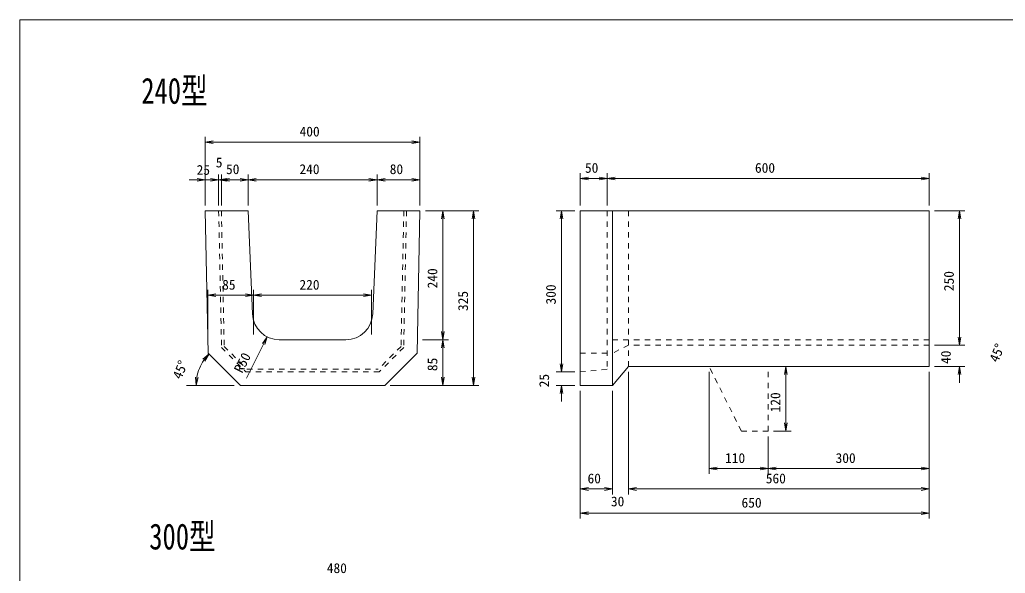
# Model space of a CAD drawing. Units: millimetres, scale not verified. Extents: x 1783 to 31857, y 1469 to 22291.
# Drawn here: x 1783 to 20142, y 11989 to 22291 of the extents above; entities that cross this region are included whole.
import ezdxf
from ezdxf.enums import TextEntityAlignment as Align

# ---------------------------------------------------------------- set-up
doc = ezdxf.new("R2010")
doc.units = ezdxf.units.MM
doc.header["$LTSCALE"] = 40
doc.linetypes.add('USER1', pattern=[5, 2.5, -2.5])
doc.layers.add('CSLAYER1', color=7, linetype='Continuous')
for name, color, linetype, lineweight in [('D-STR-DIM（寸法）', 7, 'Continuous', 18), ('D-STR-STR2（構造物）', 7, 'USER1', 18), ('D-STR（構造物外形線）', 1, 'Continuous', 18), ('D-TTL(外枠）', 2, 'Continuous', 18)]:
    doc.layers.add(name, color=color, linetype=linetype, lineweight=lineweight)
doc.styles.add('ＭＳ ゴシック', font='')
doc.styles.get('ＭＳ ゴシック').set_extended_font_data('MS Gothic')

msp = doc.modelspace()

# ---------------------------------------------------------------- linework, layer by layer
at = {"layer": 'D-STR-DIM（寸法）'}
for p, q in [((5238.9, 18835.61), (5238.9, 20113.66)), ((5238.9, 20013.66), (5388.9, 20038.66)), ((5388.9, 19988.66), (5238.9, 20013.66)), ((5238.9, 20013.66), (5388.9, 20013.66)), ((5388.9, 20013.66), (9089.06, 20013.66)), ((9089.06, 20038.66), (9239.06, 20013.66)), ((9239.06, 20013.66), (9089.06, 19988.66)), ((9239.06, 20013.66), (9089.06, 20013.66)), ((9239.06, 18835.61), (9239.06, 20113.66)), ((5088.9, 19312.91), (4938.9, 19312.91)), ((5088.9, 19337.91), (5238.9, 19312.91)), ((5238.9, 19312.91), (5088.9, 19287.91)), ((5238.9, 19312.91), (5088.9, 19312.91)), ((5339, 19312.91), (5189, 19312.91)), ((5238.9, 18835.61), (5238.9, 19412.91)), ((5339, 19337.91), (5489, 19312.91)), ((5489, 19312.91), (5339, 19287.91)), ((5489, 19312.91), (5339, 19312.91)), ((5489, 18833.53), (5489, 19412.91)), ((5489, 18833.53), (5489, 19412.91)), ((5489, 19312.91), (5639, 19337.91)), ((5639, 19287.91), (5489, 19312.91)), ((5489, 19312.91), (5639, 19312.91)), ((5538.99, 18834.57), (5538.99, 19412.91)), ((5538.99, 18834.57), (5538.99, 19412.91)), ((5538.99, 19312.91), (5688.99, 19337.91)), ((5538.99, 19312.91), (5688.99, 19337.91)), ((5688.99, 19287.91), (5538.99, 19312.91)), ((5538.99, 19312.91), (5688.99, 19312.91)), ((5688.99, 19287.91), (5538.99, 19312.91)), ((5538.99, 19312.91), (5688.99, 19312.91)), ((5639, 19312.91), (5789, 19312.91)), ((5688.99, 19312.91), (5838.99, 19312.91)), ((5688.99, 19312.91), (5888.98, 19312.91)), ((5888.98, 19337.91), (6038.98, 19312.91)), ((6038.98, 19312.91), (5888.98, 19287.91)), ((6038.98, 19312.91), (5888.98, 19312.91)), ((6038.98, 18835.61), (6038.98, 19412.91)), ((6038.98, 18835.61), (6038.98, 19412.91)), ((6038.98, 19312.91), (6188.98, 19337.91)), ((6188.98, 19287.91), (6038.98, 19312.91)), ((6038.98, 19312.91), (6188.98, 19312.91)), ((6188.98, 19312.91), (8288.98, 19312.91)), ((8288.98, 19337.91), (8438.98, 19312.91)), ((8438.98, 19312.91), (8288.98, 19287.91)), ((8438.98, 19312.91), (8288.98, 19312.91)), ((8438.98, 18835.61), (8438.98, 19412.91)), ((8438.98, 18835.61), (8438.98, 19412.91)), ((8438.98, 19312.91), (8588.98, 19337.91)), ((8588.98, 19287.91), (8438.98, 19312.91)), ((8438.98, 19312.91), (8588.98, 19312.91)), ((8588.98, 19312.91), (9089.06, 19312.91)), ((9089.06, 19337.91), (9239.06, 19312.91)), ((9239.06, 19312.91), (9089.06, 19287.91)), ((9239.06, 19312.91), (9089.06, 19312.91)), ((9239.06, 18835.61), (9239.06, 19412.91)), ((12225.37, 18835.61), (12225.37, 19437.42)), ((12225.37, 19337.42), (12375.37, 19362.42)), ((12375.37, 19312.42), (12225.37, 19337.42)), ((12225.37, 19337.42), (12375.37, 19337.42)), ((12375.37, 19337.42), (12575.37, 19337.42)), ((12575.37, 19362.42), (12725.37, 19337.42)), ((12725.37, 19337.42), (12575.37, 19312.42)), ((12725.37, 19337.42), (12575.37, 19337.42)), ((12725.37, 18835.61), (12725.37, 19437.42)), ((12725.37, 18835.61), (12725.37, 19437.42)), ((12725.37, 19337.42), (12875.37, 19362.42)), ((12875.37, 19312.42), (12725.37, 19337.42)), ((12725.37, 19337.42), (12875.37, 19337.42)), ((12875.37, 19337.42), (18575.37, 19337.42)), ((18575.37, 19362.42), (18725.37, 19337.42)), ((18725.37, 19337.42), (18575.37, 19312.42)), ((18725.37, 19337.42), (18575.37, 19337.42)), ((18725.37, 18835.61), (18725.37, 19437.42)), ((9339.06, 18735.61), (10337.48, 18735.61)), ((9339.06, 18735.61), (9767.47, 18735.61)), ((9642.47, 18585.61), (9667.47, 18735.61)), ((9667.47, 18735.61), (9692.47, 18585.61)), ((9667.47, 18735.61), (9667.47, 18585.61)), ((10212.48, 18585.61), (10237.48, 18735.61)), ((10237.48, 18735.61), (10262.48, 18585.61)), ((10237.48, 18735.61), (10237.48, 18585.61)), ((12125.37, 18735.61), (11773.72, 18735.61)), ((11848.72, 18585.61), (11873.72, 18735.61)), ((11873.72, 18735.61), (11898.72, 18585.61)), ((11873.72, 18735.61), (11873.72, 18585.61)), ((18825.37, 18735.61), (19388.06, 18735.61)), ((19263.06, 18585.61), (19288.06, 18735.61)), ((19288.06, 18735.61), (19313.06, 18585.61)), ((19288.06, 18735.61), (19288.06, 18585.61)), ((9667.47, 16485.61), (9667.47, 18585.61)), ((10237.48, 15635.61), (10237.48, 18585.61)), ((11873.72, 15885.61), (11873.72, 18585.61)), ((19288.06, 16383.48), (19288.06, 18585.61)), ((5288.9, 16435.61), (5288.9, 17262.11)), ((6138.98, 16435.61), (6138.98, 17262.11)), ((6138.98, 16435.61), (6138.98, 17262.11)), ((8338.98, 16435.61), (8338.98, 17262.11)), ((5288.9, 17162.11), (5438.9, 17187.11)), ((5438.9, 17137.11), (5288.9, 17162.11)), ((5288.9, 17162.11), (5438.9, 17162.11)), ((5438.9, 17162.11), (5988.98, 17162.11)), ((5988.98, 17187.11), (6138.98, 17162.11)), ((6138.98, 17162.11), (5988.98, 17137.11)), ((6138.98, 17162.11), (5988.98, 17162.11)), ((6138.98, 17162.11), (6288.98, 17187.11)), ((6288.98, 17137.11), (6138.98, 17162.11)), ((6138.98, 17162.11), (6288.98, 17162.11)), ((6288.98, 17162.11), (8188.98, 17162.11)), ((8188.98, 17187.11), (8338.98, 17162.11)), ((8338.98, 17162.11), (8188.98, 17137.11)), ((8338.98, 17162.11), (8188.98, 17162.11)), ((19288.06, 16383.48), (19288.06, 16533.48)), ((6303.38, 16266.6), (6393.29, 16389.24)), ((6393.29, 16389.24), (6325.7, 16255.33)), ((6393.29, 16389.24), (6348.02, 16244.07)), ((9667.47, 16335.61), (9642.47, 16485.61)), ((9692.47, 16485.61), (9667.47, 16335.61)), ((9667.47, 16335.61), (9667.47, 16485.61)), ((19288.06, 16233.48), (19263.06, 16383.48)), ((19288.06, 16233.48), (19263.06, 16383.48)), ((19313.06, 16383.48), (19288.06, 16233.48)), ((19288.06, 16233.48), (19288.06, 16383.48)), ((19313.06, 16383.48), (19288.06, 16233.48)), ((19288.06, 16233.48), (19288.06, 16383.48)), ((6006.06, 15622.04), (6325.7, 16255.33)), ((9289.06, 16335.61), (9767.47, 16335.61)), ((9289.06, 16335.61), (9767.47, 16335.61)), ((9642.47, 16185.61), (9667.47, 16335.61)), ((9667.47, 16335.61), (9692.47, 16185.61)), ((9667.47, 16335.61), (9667.47, 16185.61)), ((9667.47, 15635.61), (9667.47, 16185.61)), ((18825.37, 16233.48), (19388.06, 16233.48)), ((18825.37, 16233.48), (19388.06, 16233.48)), ((5194.22, 15970.93), (5309.44, 16070.18)), ((5309.44, 16070.18), (5213.43, 15954.93)), ((5309.44, 16070.18), (5232.64, 15938.93)), ((11873.72, 15885.61), (11873.72, 16035.61)), ((11873.72, 15735.61), (11848.72, 15885.61)), ((11873.72, 15735.61), (11848.72, 15885.61)), ((11898.72, 15885.61), (11873.72, 15735.61)), ((11873.72, 15735.61), (11873.72, 15885.61)), ((11898.72, 15885.61), (11873.72, 15735.61)), ((11873.72, 15735.61), (11873.72, 15885.61)), ((15825.37, 15835.61), (16156.36, 15835.61)), ((16031.36, 15685.61), (16056.36, 15835.61)), ((16056.36, 15835.61), (16081.36, 15685.61)), ((16056.36, 15835.61), (16056.36, 15685.61)), ((18825.37, 15835.61), (19388.06, 15835.61)), ((19263.06, 15685.61), (19288.06, 15835.61)), ((19288.06, 15835.61), (19313.06, 15685.61)), ((19288.06, 15835.61), (19288.06, 15685.61)), ((5067.3, 15485.61), (5056.01, 15637.26)), ((5067.3, 15485.61), (5080.91, 15634.99)), ((5105.81, 15632.72), (5067.3, 15485.61)), ((9667.47, 15485.61), (9642.47, 15635.61)), ((9692.47, 15635.61), (9667.47, 15485.61)), ((9667.47, 15485.61), (9667.47, 15635.61)), ((10237.48, 15485.61), (10212.48, 15635.61)), ((10262.48, 15635.61), (10237.48, 15485.61)), ((10237.48, 15485.61), (10237.48, 15635.61)), ((12125.37, 15735.61), (11773.72, 15735.61)), ((12125.37, 15735.61), (11773.72, 15735.61)), ((13125.37, 15735.61), (13125.37, 13457.21)), ((13125.37, 15735.61), (13125.37, 13457.21)), ((14625.37, 15735.61), (14625.37, 13836.48)), ((16056.36, 14785.61), (16056.36, 15685.61)), ((18725.37, 15735.61), (18725.37, 13457.21)), ((18725.37, 15735.61), (18725.37, 13006.59)), ((18725.37, 15735.61), (18725.37, 13836.48)), ((19288.06, 15685.61), (19288.06, 15535.61)), ((8683.96, 15485.61), (10337.48, 15485.61)), ((8683.96, 15485.61), (9767.47, 15485.61)), ((12125.37, 15485.61), (11773.72, 15485.61)), ((11848.72, 15335.61), (11873.72, 15485.61)), ((11873.72, 15485.61), (11898.72, 15335.61)), ((11873.72, 15485.61), (11873.72, 15335.61)), ((11873.72, 15335.61), (11873.72, 15185.61)), ((12225.37, 15385.61), (12225.37, 13457.21)), ((12225.37, 15385.61), (12225.37, 13006.59)), ((12825.37, 15385.61), (12825.37, 13457.21)), ((12825.37, 15385.61), (12825.37, 13457.21)), ((16056.36, 14635.61), (16031.36, 14785.61)), ((16081.36, 14785.61), (16056.36, 14635.61)), ((16056.36, 14635.61), (16056.36, 14785.61)), ((15725.37, 14535.61), (15725.37, 14219.86)), ((15725.37, 14535.61), (15725.37, 13836.48)), ((15725.37, 14535.61), (15725.37, 13836.48)), ((15825.37, 14635.61), (16156.36, 14635.61)), ((14625.37, 13936.48), (14775.37, 13961.48)), ((15575.37, 13961.48), (15725.37, 13936.48)), ((15725.37, 13936.48), (15875.37, 13961.48)), ((18575.37, 13961.48), (18725.37, 13936.48)), ((14775.37, 13911.48), (14625.37, 13936.48)), ((14625.37, 13936.48), (14775.37, 13936.48)), ((14775.37, 13936.48), (15575.37, 13936.48)), ((15725.37, 13936.48), (15575.37, 13911.48)), ((15725.37, 13936.48), (15575.37, 13936.48)), ((15875.37, 13911.48), (15725.37, 13936.48)), ((15725.37, 13936.48), (15875.37, 13936.48)), ((15875.37, 13936.48), (18575.37, 13936.48)), ((18725.37, 13936.48), (18575.37, 13911.48)), ((18725.37, 13936.48), (18575.37, 13936.48)), ((12225.37, 13557.21), (12375.37, 13582.21)), ((12375.37, 13532.21), (12225.37, 13557.21)), ((12225.37, 13557.21), (12375.37, 13557.21)), ((12375.37, 13557.21), (12675.37, 13557.21)), ((12675.37, 13557.21), (12525.37, 13557.21)), ((12675.37, 13582.21), (12825.37, 13557.21)), ((12675.37, 13582.21), (12825.37, 13557.21)), ((12825.37, 13557.21), (12675.37, 13532.21)), ((12825.37, 13557.21), (12675.37, 13557.21)), ((12825.37, 13557.21), (12675.37, 13532.21)), ((12825.37, 13557.21), (12675.37, 13557.21)), ((13125.37, 13557.21), (13275.37, 13582.21)), ((13125.37, 13557.21), (13275.37, 13582.21)), ((13275.37, 13532.21), (13125.37, 13557.21)), ((13125.37, 13557.21), (13275.37, 13557.21)), ((13275.37, 13532.21), (13125.37, 13557.21)), ((13125.37, 13557.21), (13275.37, 13557.21)), ((13275.37, 13557.21), (13425.37, 13557.21)), ((13275.37, 13557.21), (18575.37, 13557.21)), ((18575.37, 13582.21), (18725.37, 13557.21)), ((18725.37, 13557.21), (18575.37, 13532.21)), ((18725.37, 13557.21), (18575.37, 13557.21)), ((12225.37, 13106.59), (12375.37, 13131.59)), ((12375.37, 13081.59), (12225.37, 13106.59)), ((12225.37, 13106.59), (12375.37, 13106.59)), ((12375.37, 13106.59), (18575.37, 13106.59)), ((18575.37, 13131.59), (18725.37, 13106.59)), ((18725.37, 13106.59), (18575.37, 13081.59)), ((18725.37, 13106.59), (18575.37, 13106.59))]:
    msp.add_line(p, q, dxfattribs=at)
at = {"layer": 'D-STR-DIM（寸法）', "color": 3}
msp.add_line((5776.89, 15485.61), (4890.25, 15485.61), dxfattribs=at)
at = {"layer": 'D-STR-DIM（寸法）'}
msp.add_arc((5894.01, 15485.61), 826.7, 145.41027, 169.58973, dxfattribs=at)
at = {"layer": 'D-STR-STR2（構造物）'}
for p, q in [((5489, 18733.53), (5541.97, 16191.2)), ((5538.99, 18734.57), (5591.54, 16212.34)), ((8938.97, 18734.57), (8886.42, 16212.34)), ((8988.96, 18733.53), (8935.99, 16191.2)), ((12725.37, 18735.61), (12725.37, 15785.61)), ((13125.37, 18735.61), (13125.37, 15835.61)), ((5541.97, 16191.2), (5997.56, 15735.61)), ((5591.54, 16212.34), (6018.27, 15785.61)), ((8886.42, 16212.34), (8459.69, 15785.61)), ((8935.99, 16191.2), (8480.4, 15735.61)), ((18725.37, 16335.61), (12725.37, 16335.61)), ((13125.37, 16233.48), (12825.37, 16085.5)), ((18725.37, 16233.48), (13125.37, 16233.48)), ((12225.37, 16085.5), (12825.37, 16085.5)), ((8480.4, 15735.61), (5997.56, 15735.61)), ((6018.27, 15785.61), (8459.69, 15785.61)), ((12225.37, 15735.61), (12725.37, 15785.61))]:
    msp.add_line(p, q, dxfattribs=at)
at = {"layer": 'D-STR-STR2（構造物）', "color": 4}
for p, q in [((15225.37, 14635.61), (14625.37, 15835.61)), ((15725.37, 14635.61), (15725.37, 15835.61)), ((15725.37, 14635.61), (15225.37, 14635.61))]:
    msp.add_line(p, q, dxfattribs=at)
at = {"layer": 'D-STR（構造物外形線）'}
for p, q in [((5238.9, 18735.61), (5294.12, 16085.5)), ((6038.98, 18735.61), (5238.9, 18735.61)), ((6119.01, 16814.8), (6038.98, 18735.61)), ((8358.95, 16814.8), (8438.98, 18735.61)), ((8438.98, 18735.61), (9239.06, 18735.61)), ((9239.06, 18735.61), (9183.85, 16085.5)), ((12225.37, 18735.61), (12225.37, 15485.61)), ((12225.37, 18735.61), (18725.37, 18735.61)), ((12825.37, 18735.61), (12825.37, 15485.61)), ((18725.37, 18735.61), (18725.37, 15835.61)), ((6618.58, 16335.61), (7859.38, 16335.61)), ((5294.12, 16085.5), (5894.01, 15485.61)), ((9183.85, 16085.5), (8583.96, 15485.61)), ((12825.37, 15485.61), (13125.37, 15835.61)), ((18725.37, 15835.61), (13125.37, 15835.61)), ((8583.96, 15485.61), (5894.01, 15485.61)), ((12225.37, 15485.61), (12825.37, 15485.61))]:
    msp.add_line(p, q, dxfattribs=at)
for centre, start, end in [((6618.58, 16835.61), 182.38594, 270), ((7859.38, 16835.61), 270, 357.61406)]:
    msp.add_arc(centre, 500, start, end, dxfattribs=at)
at = {"layer": 'D-TTL(外枠）'}
for q in [(31857.11, 22291.27), (1782.89, 1468.73)]:
    msp.add_line((1782.89, 22291.27), q, dxfattribs=at)

# ---------------------------------------------------------------- texts
at = {"layer": 'CSLAYER1', "style": 'ＭＳ ゴシック', "width": 0.75}
for s, p in [('240型', (4047.76, 20582)), ('300型', (4195.9, 12286.4))]:
    msp.add_text(s, height=484, dxfattribs=at).set_placement(p, align=Align.BOTTOM_LEFT)
at = {"layer": 'D-STR-DIM（寸法）', "style": 'ＭＳ ゴシック'}
for s, p in [('400', (6996.6, 20063.66)), ('5', (5435.32, 19487.91)), ('25', (5078.37, 19349.64)), ('50', (5625.92, 19362.91)), ('240', (6994.06, 19362.91)), ('80', (8675.95, 19362.91)), ('50', (12312.3, 19387.42)), ('600', (15479.18, 19387.42)), ('85', (5554.04, 17212.11)), ('220', (6994.06, 17212.11)), ('110', (14922.2, 13986.48)), ('300', (16981.08, 13986.48)), ('60', (12360.4, 13607.21)), ('560', (15681.08, 13607.21)), ('30', (12795.82, 13179.19)), ('650', (15229.18, 13156.59)), ('480', (7503.29, 11937.72))]:
    msp.add_text(s, height=183.3, dxfattribs=at).set_placement(p, align=Align.BOTTOM_LEFT)
for s, rotation, p in [('240', 90, (9617.47, 17290.69)), ('250', 90, (19238.06, 17239.62)), ('300', 90, (11823.72, 16991.32)), ('325', 90, (10187.48, 16869.49)), ('45°', 67.5, (20056.77, 15877.75)), ('R50', 63.219, (5977.09, 15675.61)), ('85', 90, (9617.47, 15750.71)), ('40', 90, (19181.58, 15884.19)), ('45°', 67.5, (4842.29, 15564.11)), ('25', 90, (11698.72, 15450.08)), ('120', 90, (16006.36, 14982.44))]:
    msp.add_text(s, height=183.3, rotation=rotation, dxfattribs=at).set_placement(p, align=Align.BOTTOM_LEFT)

doc.saveas('drawing.dxf')
